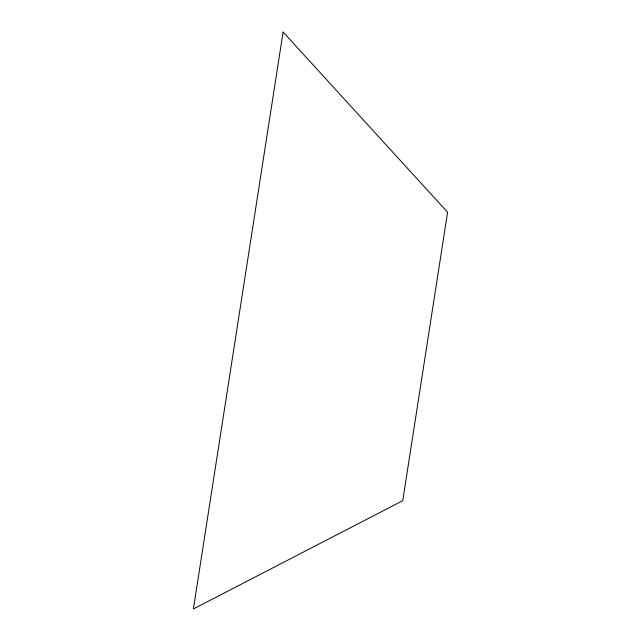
<?xml version="1.0" encoding="UTF-8"?>
<svg xmlns="http://www.w3.org/2000/svg" width="641" height="641" viewBox="0 0 641 641"><rect width="100%" height="100%" fill="white"/><g stroke="black" fill="none" stroke-linecap="round" stroke-linejoin="round"><path stroke-width="0.96" d="M283.098 32.05L193.406 608.95L402.748 500.693L447.594 212.243L283.098 32.05"/></g></svg>
